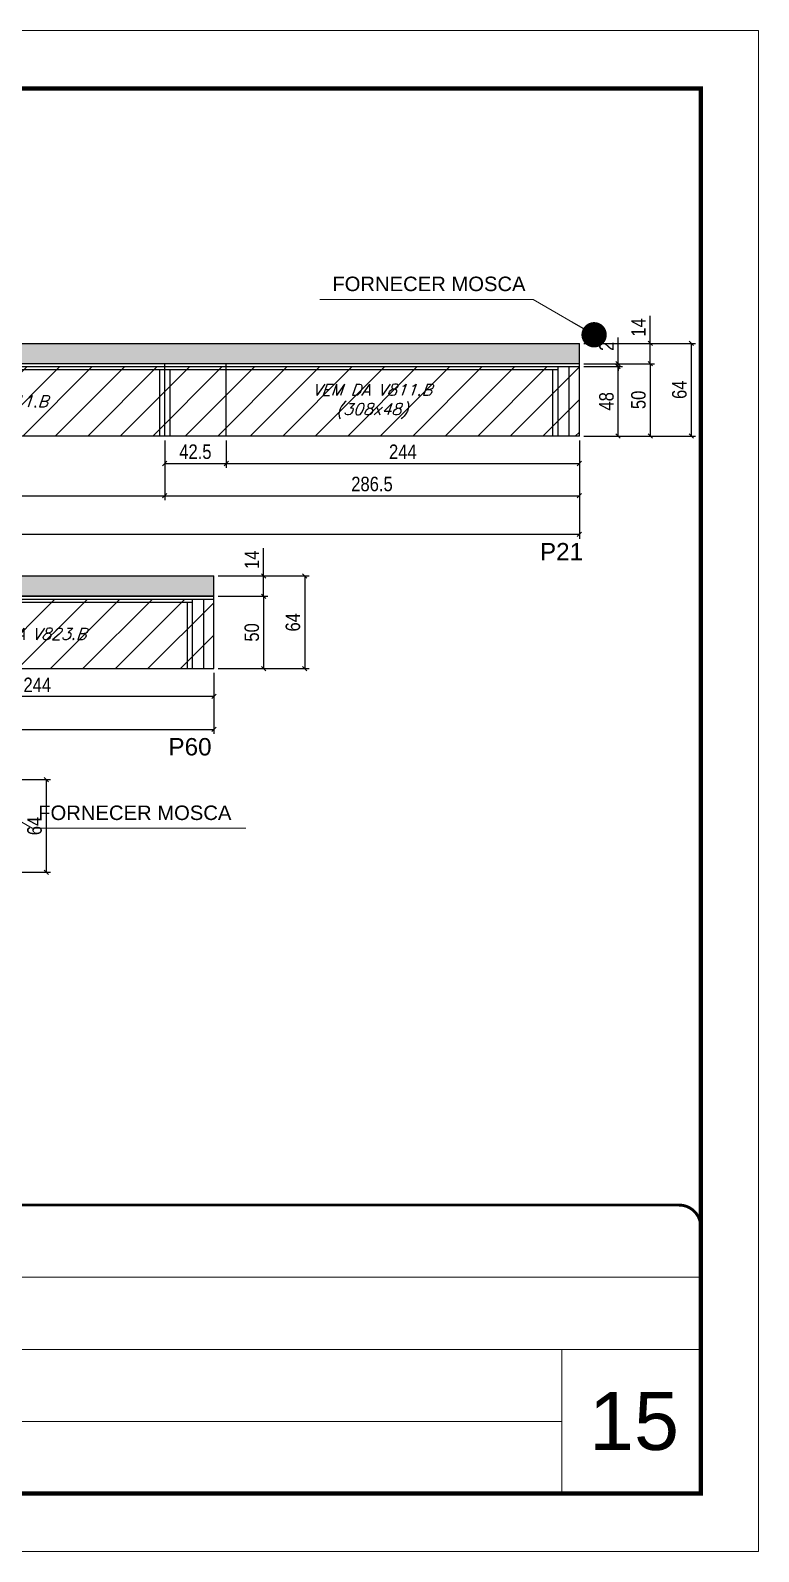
# Model space of a CAD drawing. Extents: x 3309 to 9563, y -2522 to 14608.
# Drawn here: x 7475 to 7978, y 10112 to 11162 of the extents above; entities that cross this region are included whole.
import ezdxf

# ---------------------------------------------------------------- set-up
doc = ezdxf.new("R2010")
doc.units = 0
doc.linetypes.add('CONTINUO', pattern=[0])
doc.linetypes.add('DASHED', pattern=[0.75, 0.5, -0.25])
for name, color, linetype in [('5', 5, 'Continuous'), ('COTA', 241, 'Continuous'), ('Painéis', 200, 'Continuous'), ('SARR_2.2x7', 40, 'Continuous'), ('SARR_3.5x7', 81, 'Continuous'), ('texto', 7, 'Continuous')]:
    doc.layers.add(name, color=color, linetype=linetype)
for name, color, linetype, lineweight in [('CARIMBO', 255, 'Continuous', 9), ('Folhas', 255, 'Continuous', 9), ('Hachura', 251, 'Continuous', 9), ('SARRAFO DE PRESSAO', 251, 'DASHED', 9)]:
    doc.layers.add(name, color=color, linetype=linetype, lineweight=lineweight)
doc.styles.add('ARIAL', font='arial.ttf')
doc.styles.add('COTA TECNICA', font='techl___.ttf', dxfattribs={"height": 10})
doc.styles.add('Romans', font='romans.shx')
doc.styles.get("Standard").update_dxf_attribs({"font": 'arial.ttf'})
doc.dimstyles.new('3x', dxfattribs={"dimtxt": 10, "dimasz": 5, "dimexe": 7, "dimexo": 5, "dimgap": 4, "dimtad": 1, "dimdec": 4, "dimlfac": 0.333333, "dimdsep": 46, "dimtxsty": 'Standard', "dimblk": 'DOT', "dimcen": 0.09, "dimclrd": 1, "dimclre": 1, "dimclrt": 2, "dimadec": 0, "dimazin": 2, "dimtfac": 1, "dimtdec": 4, "dimtmove": 0, "dimatfit": 3, "dimldrblk": 'DOT', "dimfxl": 1, "dimtolj": 1, "dimtzin": 0, "dimlwd": 9, "dimlwe": 9, "dimarcsym": 0})
doc.dimstyles.new('PAINEL', dxfattribs={"dimtxt": 10, "dimasz": 3, "dimexe": 3, "dimexo": 3, "dimgap": 3, "dimtad": 1, "dimdec": 1, "dimzin": 12, "dimdsep": 46, "dimtxsty": 'COTA TECNICA', "dimblk1": 'OBLIQUE', "dimblk2": 'OBLIQUE', "dimsah": 1, "dimcen": 0.9, "dimclrd": 4, "dimclre": 4, "dimclrt": 240, "dimadec": 1, "dimazin": 3, "dimtfac": 1, "dimtdec": 1, "dimtmove": 0, "dimatfit": 3, "dimfxl": 1, "dimtolj": 1, "dimtzin": 12, "dimarcsym": 0})

# ---------------------------------------------------------------- blocks, each defined once
blk = doc.blocks.new('9999999999')
at = {"color": 30, "linetype": 'CONTINUO'}
for p, q in [((98564.6, 34379.6), (99584, 34379.6)), ((98564.6, 34329.8), (99488, 34329.8)), ((99584, 34329.8), (99488, 34329.8)), ((99488, 34329.8), (99488, 34230.2)), ((98564.6, 34280), (99488, 34280))]:
    blk.add_line(p, q, dxfattribs=at)
at = {"color": 30, "linetype": 'CONTINUO', "const_width": 2}
blk.add_lwpolyline([(99584, 34230.2), (99584, 34414.4, 0.414214), (99569, 34429.4), (98229, 34429.4, 0.414214), (98214, 34414.4), (98214, 34245.2, 0.414214), (98229, 34230.2), (99584, 34230.2)], format="xyb", dxfattribs=at)
at = {"layer": 'Folhas'}
blk.add_lwpolyline([(98139, 34190.2), (99624, 34190.2), (99624, 35240.2), (98139, 35240.2)], close=True, dxfattribs=at)
at = {"layer": 'Folhas', "color": 30, "const_width": 3}
blk.add_lwpolyline([(98214, 34230.2), (99584, 34230.2), (99584, 35200.2), (98214, 35200.2)], close=True, dxfattribs=at)
blk = doc.blocks.new('_Oblique')
at = {"color": 0, "linetype": 'ByBlock', "lineweight": -2}
blk.add_line((-0.5, -0.5), (0.5, 0.5), dxfattribs=at)
blk = doc.blocks.new('*D1652')
at = {"layer": 'COTA', "color": 4, "linetype": 'ByBlock', "lineweight": -2, "transparency": 16777216}
for p, q in [((6591.6, 10879.1), (6591.6, 10811.3)), ((7854.1, 10879.1), (7854.1, 10811.3)), ((7854.1, 10814.3), (6591.6, 10814.3))]:
    blk.add_line(p, q, dxfattribs=at)
at = {"layer": 'Defpoints', "color": 0, "linetype": 'ByBlock', "transparency": 16777216}
for p in [(6591.6, 10882.1), (7854.1, 10882.1), (6591.6, 10814.3)]:
    blk.add_point(p, dxfattribs=at)
at = {"layer": 'COTA', "color": 4, "linetype": 'ByBlock', "lineweight": -2, "transparency": 16777216, "xscale": 3, "yscale": 3, "zscale": 3, "rotation": 180}
blk.add_blockref('_Oblique', (6591.6, 10814.3), dxfattribs=at)
at = {"layer": 'COTA', "color": 4, "linetype": 'ByBlock', "lineweight": -2, "transparency": 16777216, "xscale": 3, "yscale": 3, "zscale": 3}
blk.add_blockref('_Oblique', (7854.1, 10814.3), dxfattribs=at)
at = {"layer": 'COTA', "color": 240, "linetype": 'ByBlock', "transparency": 16777216, "insert": (7222.8, 10822.5), "char_height": 10, "attachment_point": 5, "style": 'COTA TECNICA'}
blk.add_mtext('\\A1;1262.5', dxfattribs=at)
blk = doc.blocks.new('*D1656')
at = {"layer": 'COTA', "color": 4, "lineweight": -2, "transparency": 16777216}
for p, q in [((7323.6, 10879.1), (7323.6, 10837.9)), ((7567.6, 10879.1), (7567.6, 10837.9)), ((7323.6, 10840.9), (7567.6, 10840.9))]:
    blk.add_line(p, q, dxfattribs=at)
at = {"layer": 'Defpoints', "color": 0, "transparency": 16777216}
for p in [(7323.6, 10882.1), (7567.6, 10882.1), (7567.6, 10840.9)]:
    blk.add_point(p, dxfattribs=at)
at = {"layer": 'COTA', "color": 4, "lineweight": -2, "transparency": 16777216, "xscale": 3, "yscale": 3, "zscale": 3, "rotation": 180}
blk.add_blockref('_Oblique', (7323.6, 10840.9), dxfattribs=at)
at = {"layer": 'COTA', "color": 4, "lineweight": -2, "transparency": 16777216, "xscale": 3, "yscale": 3, "zscale": 3}
blk.add_blockref('_Oblique', (7567.6, 10840.9), dxfattribs=at)
at = {"layer": 'COTA', "color": 240, "transparency": 16777216, "insert": (7445.6, 10848.9), "char_height": 10, "attachment_point": 5, "style": 'COTA TECNICA'}
blk.add_mtext('\\A1;244', dxfattribs=at)
blk = doc.blocks.new('*D1657')
at = {"layer": 'COTA', "color": 4, "lineweight": -2, "transparency": 16777216}
for p, q in [((7567.6, 10879.1), (7567.6, 10837.9)), ((7854.1, 10879.1), (7854.1, 10837.9)), ((7567.6, 10840.9), (7854.1, 10840.9))]:
    blk.add_line(p, q, dxfattribs=at)
at = {"layer": 'Defpoints', "color": 0, "transparency": 16777216}
for p in [(7567.6, 10882.1), (7854.1, 10882.1), (7854.1, 10840.9)]:
    blk.add_point(p, dxfattribs=at)
at = {"layer": 'COTA', "color": 4, "lineweight": -2, "transparency": 16777216, "xscale": 3, "yscale": 3, "zscale": 3, "rotation": 180}
blk.add_blockref('_Oblique', (7567.6, 10840.9), dxfattribs=at)
at = {"layer": 'COTA', "color": 4, "lineweight": -2, "transparency": 16777216, "xscale": 3, "yscale": 3, "zscale": 3}
blk.add_blockref('_Oblique', (7854.1, 10840.9), dxfattribs=at)
at = {"layer": 'COTA', "color": 240, "transparency": 16777216, "insert": (7710.8, 10849), "char_height": 10, "attachment_point": 5, "style": 'COTA TECNICA'}
blk.add_mtext('\\A1;286.5', dxfattribs=at)
blk = doc.blocks.new('*D1658')
at = {"layer": 'COTA', "color": 4, "lineweight": -2, "transparency": 16777216}
for p, q in [((7567.6, 10879.1), (7567.6, 10860.2)), ((7610.1, 10879.1), (7610.1, 10860.2)), ((7567.6, 10863.2), (7610.1, 10863.2))]:
    blk.add_line(p, q, dxfattribs=at)
at = {"layer": 'Defpoints', "color": 0, "transparency": 16777216}
for p in [(7567.6, 10882.1), (7610.1, 10882.1), (7610.1, 10863.2)]:
    blk.add_point(p, dxfattribs=at)
at = {"layer": 'COTA', "color": 4, "lineweight": -2, "transparency": 16777216, "xscale": 3, "yscale": 3, "zscale": 3, "rotation": 180}
blk.add_blockref('_Oblique', (7567.6, 10863.2), dxfattribs=at)
at = {"layer": 'COTA', "color": 4, "lineweight": -2, "transparency": 16777216, "xscale": 3, "yscale": 3, "zscale": 3}
blk.add_blockref('_Oblique', (7610.1, 10863.2), dxfattribs=at)
at = {"layer": 'COTA', "color": 240, "transparency": 16777216, "insert": (7588.8, 10871.3), "char_height": 10, "attachment_point": 5, "style": 'COTA TECNICA'}
blk.add_mtext('\\A1;42.5', dxfattribs=at)
blk = doc.blocks.new('*D1659')
at = {"layer": 'COTA', "color": 4, "lineweight": -2, "transparency": 16777216}
for p, q in [((7610.1, 10879.1), (7610.1, 10860.2)), ((7854.1, 10879.1), (7854.1, 10860.2)), ((7610.1, 10863.2), (7854.1, 10863.2))]:
    blk.add_line(p, q, dxfattribs=at)
at = {"layer": 'Defpoints', "color": 0, "transparency": 16777216}
for p in [(7610.1, 10882.1), (7854.1, 10882.1), (7854.1, 10863.2)]:
    blk.add_point(p, dxfattribs=at)
at = {"layer": 'COTA', "color": 4, "lineweight": -2, "transparency": 16777216, "xscale": 3, "yscale": 3, "zscale": 3, "rotation": 180}
blk.add_blockref('_Oblique', (7610.1, 10863.2), dxfattribs=at)
at = {"layer": 'COTA', "color": 4, "lineweight": -2, "transparency": 16777216, "xscale": 3, "yscale": 3, "zscale": 3}
blk.add_blockref('_Oblique', (7854.1, 10863.2), dxfattribs=at)
at = {"layer": 'COTA', "color": 240, "transparency": 16777216, "insert": (7732.1, 10871.3), "char_height": 10, "attachment_point": 5, "style": 'COTA TECNICA'}
blk.add_mtext('\\A1;244', dxfattribs=at)
blk = doc.blocks.new('*D1667')
at = {"layer": 'COTA', "color": 4, "linetype": 'ByBlock', "lineweight": -2, "transparency": 16777216}
for p, q in [((7282.6, 10718.6), (7282.6, 10676.7)), ((7601.6, 10718.6), (7601.6, 10676.7)), ((7282.6, 10679.7), (7601.6, 10679.7))]:
    blk.add_line(p, q, dxfattribs=at)
at = {"layer": 'Defpoints', "color": 0, "linetype": 'ByBlock', "transparency": 16777216}
for p in [(7282.6, 10721.6), (7601.6, 10721.6), (7601.6, 10679.7)]:
    blk.add_point(p, dxfattribs=at)
at = {"layer": 'COTA', "color": 4, "linetype": 'ByBlock', "lineweight": -2, "transparency": 16777216, "xscale": 3, "yscale": 3, "zscale": 3, "rotation": 180}
blk.add_blockref('_Oblique', (7282.6, 10679.7), dxfattribs=at)
at = {"layer": 'COTA', "color": 4, "linetype": 'ByBlock', "lineweight": -2, "transparency": 16777216, "xscale": 3, "yscale": 3, "zscale": 3}
blk.add_blockref('_Oblique', (7601.6, 10679.7), dxfattribs=at)
at = {"layer": 'COTA', "color": 240, "linetype": 'ByBlock', "transparency": 16777216, "insert": (7442.1, 10687.9), "char_height": 10, "attachment_point": 5, "style": 'COTA TECNICA'}
blk.add_mtext('\\A1;319', dxfattribs=at)
blk = doc.blocks.new('*D1668')
at = {"layer": 'COTA', "color": 4, "lineweight": -2, "transparency": 16777216}
for p, q in [((7357.6, 10718.6), (7357.6, 10699.4)), ((7601.6, 10718.6), (7601.6, 10699.4)), ((7601.6, 10702.4), (7357.6, 10702.4))]:
    blk.add_line(p, q, dxfattribs=at)
at = {"layer": 'Defpoints', "color": 0, "transparency": 16777216}
for p in [(7357.6, 10721.6), (7601.6, 10721.6), (7357.6, 10702.4)]:
    blk.add_point(p, dxfattribs=at)
at = {"layer": 'COTA', "color": 4, "lineweight": -2, "transparency": 16777216, "xscale": 3, "yscale": 3, "zscale": 3, "rotation": 180}
blk.add_blockref('_Oblique', (7357.6, 10702.4), dxfattribs=at)
at = {"layer": 'COTA', "color": 4, "lineweight": -2, "transparency": 16777216, "xscale": 3, "yscale": 3, "zscale": 3}
blk.add_blockref('_Oblique', (7601.6, 10702.4), dxfattribs=at)
at = {"layer": 'COTA', "color": 240, "transparency": 16777216, "insert": (7479.6, 10710.4), "char_height": 10, "attachment_point": 5, "style": 'COTA TECNICA'}
blk.add_mtext('\\A1;244', dxfattribs=at)
blk = doc.blocks.new('*D1666')
at = {"layer": 'COTA', "color": 4, "lineweight": -2, "transparency": 16777216}
for p, q in [((7604.6, 10785.6), (7667.3, 10785.6)), ((7664.3, 10785.6), (7664.3, 10721.6)), ((7604.6, 10721.6), (7667.3, 10721.6))]:
    blk.add_line(p, q, dxfattribs=at)
at = {"layer": 'Defpoints', "color": 0, "transparency": 16777216}
for p in [(7601.6, 10785.6, 0), (7601.6, 10721.6, 0), (7664.3, 10721.6)]:
    blk.add_point(p, dxfattribs=at)
at = {"layer": 'COTA', "color": 4, "lineweight": -2, "transparency": 16777216, "xscale": 3, "yscale": 3, "zscale": 3}
for p, rotation in [((7664.3, 10785.6), 90), ((7664.3, 10721.6), 270)]:
    blk.add_blockref('_Oblique', p, dxfattribs=dict(at, rotation=rotation))
at = {"layer": 'COTA', "color": 240, "transparency": 16777216, "insert": (7656.2, 10753.6), "char_height": 10, "attachment_point": 5, "rotation": 90, "style": 'COTA TECNICA'}
blk.add_mtext('\\A1;64', dxfattribs=at)
blk = doc.blocks.new('*D1670')
at = {"layer": 'COTA', "color": 4, "lineweight": -2, "transparency": 16777216}
for p, q in [((7604.6, 10771.6), (7638.9, 10771.6)), ((7635.9, 10771.6), (7635.9, 10721.6)), ((7604.6, 10721.6), (7638.9, 10721.6))]:
    blk.add_line(p, q, dxfattribs=at)
at = {"layer": 'Defpoints', "color": 0, "transparency": 16777216}
for p in [(7601.6, 10771.6, 0), (7601.6, 10721.6, 0), (7635.9, 10721.6)]:
    blk.add_point(p, dxfattribs=at)
at = {"layer": 'COTA', "color": 4, "lineweight": -2, "transparency": 16777216, "xscale": 3, "yscale": 3, "zscale": 3}
for p, rotation in [((7635.9, 10771.6), 90), ((7635.9, 10721.6), 270)]:
    blk.add_blockref('_Oblique', p, dxfattribs=dict(at, rotation=rotation))
at = {"layer": 'COTA', "color": 240, "transparency": 16777216, "insert": (7627.8, 10746.6), "char_height": 10, "attachment_point": 5, "rotation": 90, "style": 'COTA TECNICA'}
blk.add_mtext('\\A1;50', dxfattribs=at)
blk = doc.blocks.new('*D1671')
at = {"layer": 'COTA', "color": 4, "lineweight": -2, "transparency": 16777216}
for p, q in [((7635.9, 10785.6), (7635.9, 10804.7)), ((7604.6, 10785.6), (7638.9, 10785.6)), ((7635.9, 10771.6), (7635.9, 10785.6)), ((7604.6, 10771.6), (7638.9, 10771.6))]:
    blk.add_line(p, q, dxfattribs=at)
at = {"layer": 'Defpoints', "color": 0, "transparency": 16777216}
for p in [(7601.6, 10785.6, 0), (7635.9, 10785.6), (7601.6, 10771.6, 0)]:
    blk.add_point(p, dxfattribs=at)
at = {"layer": 'COTA', "color": 4, "lineweight": -2, "transparency": 16777216, "xscale": 3, "yscale": 3, "zscale": 3}
for p, rotation in [((7635.9, 10785.6), 90), ((7635.9, 10771.6), 270)]:
    blk.add_blockref('_Oblique', p, dxfattribs=dict(at, rotation=rotation))
at = {"layer": 'COTA', "color": 240, "transparency": 16777216, "insert": (7627.8, 10796.7), "char_height": 10, "attachment_point": 5, "rotation": 90, "style": 'COTA TECNICA'}
blk.add_mtext('\\A1;14', dxfattribs=at)
blk = doc.blocks.new('*D2568')
at = {"layer": 'COTA', "color": 4, "lineweight": -2, "transparency": 16777216}
for p, q in [((7857.1, 10946.1), (7934.3, 10946.1)), ((7931.3, 10946.1), (7931.3, 10882.1)), ((7857.1, 10882.1), (7934.3, 10882.1))]:
    blk.add_line(p, q, dxfattribs=at)
at = {"layer": 'Defpoints', "color": 0, "transparency": 16777216}
for p in [(7854.1, 10946.1, 0), (7854.1, 10882.1, 0), (7931.3, 10882.1)]:
    blk.add_point(p, dxfattribs=at)
at = {"layer": 'COTA', "color": 4, "lineweight": -2, "transparency": 16777216, "xscale": 3, "yscale": 3, "zscale": 3}
for p, rotation in [((7931.3, 10946.1), 90), ((7931.3, 10882.1), 270)]:
    blk.add_blockref('_Oblique', p, dxfattribs=dict(at, rotation=rotation))
at = {"layer": 'COTA', "color": 240, "transparency": 16777216, "insert": (7923.2, 10914.1), "char_height": 10, "attachment_point": 5, "rotation": 90, "style": 'COTA TECNICA'}
blk.add_mtext('\\A1;64', dxfattribs=at)
blk = doc.blocks.new('*D2569')
at = {"layer": 'COTA', "color": 4, "lineweight": -2, "transparency": 16777216}
for p, q in [((7857.1, 10932.1), (7906, 10932.1)), ((7903, 10932.1), (7903, 10882.1)), ((7857.1, 10882.1), (7906, 10882.1))]:
    blk.add_line(p, q, dxfattribs=at)
at = {"layer": 'Defpoints', "color": 0, "transparency": 16777216}
for p in [(7854.1, 10932.1, 0), (7854.1, 10882.1, 0), (7903, 10882.1)]:
    blk.add_point(p, dxfattribs=at)
at = {"layer": 'COTA', "color": 4, "lineweight": -2, "transparency": 16777216, "xscale": 3, "yscale": 3, "zscale": 3}
for p, rotation in [((7903, 10932.1), 90), ((7903, 10882.1), 270)]:
    blk.add_blockref('_Oblique', p, dxfattribs=dict(at, rotation=rotation))
at = {"layer": 'COTA', "color": 240, "transparency": 16777216, "insert": (7894.9, 10907.1), "char_height": 10, "attachment_point": 5, "rotation": 90, "style": 'COTA TECNICA'}
blk.add_mtext('\\A1;50', dxfattribs=at)
blk = doc.blocks.new('*D2570')
at = {"layer": 'COTA', "color": 4, "lineweight": -2, "transparency": 16777216}
for p, q in [((7903, 10946.1), (7903, 10965.2)), ((7857.1, 10946.1), (7906, 10946.1)), ((7903, 10932.1), (7903, 10946.1)), ((7857.1, 10932.1), (7906, 10932.1))]:
    blk.add_line(p, q, dxfattribs=at)
at = {"layer": 'Defpoints', "color": 0, "transparency": 16777216}
for p in [(7854.1, 10946.1, 0), (7903, 10946.1), (7854.1, 10932.1, 0)]:
    blk.add_point(p, dxfattribs=at)
at = {"layer": 'COTA', "color": 4, "lineweight": -2, "transparency": 16777216, "xscale": 3, "yscale": 3, "zscale": 3}
for p, rotation in [((7903, 10946.1), 90), ((7903, 10932.1), 270)]:
    blk.add_blockref('_Oblique', p, dxfattribs=dict(at, rotation=rotation))
at = {"layer": 'COTA', "color": 240, "transparency": 16777216, "insert": (7894.9, 10957.1), "char_height": 10, "attachment_point": 5, "rotation": 90, "style": 'COTA TECNICA'}
blk.add_mtext('\\A1;14', dxfattribs=at)
blk = doc.blocks.new('*D2571')
at = {"layer": 'COTA', "color": 4, "lineweight": -2, "transparency": 16777216}
for p, q in [((7857.1, 10930.1), (7883.8, 10930.1)), ((7880.8, 10882.1), (7880.8, 10930.1)), ((7857.1, 10882.1), (7883.8, 10882.1))]:
    blk.add_line(p, q, dxfattribs=at)
at = {"layer": 'Defpoints', "color": 0, "transparency": 16777216}
for p in [(7854.1, 10930.1, 0), (7880.8, 10930.1), (7854.1, 10882.1, 0)]:
    blk.add_point(p, dxfattribs=at)
at = {"layer": 'COTA', "color": 4, "lineweight": -2, "transparency": 16777216, "xscale": 3, "yscale": 3, "zscale": 3}
for p, rotation in [((7880.8, 10930.1), 90), ((7880.8, 10882.1), 270)]:
    blk.add_blockref('_Oblique', p, dxfattribs=dict(at, rotation=rotation))
at = {"layer": 'COTA', "color": 240, "transparency": 16777216, "insert": (7872.8, 10906.1), "char_height": 10, "attachment_point": 5, "rotation": 90, "style": 'COTA TECNICA'}
blk.add_mtext('\\A1;48', dxfattribs=at)
blk = doc.blocks.new('*D2572')
at = {"layer": 'COTA', "color": 4, "lineweight": -2, "transparency": 16777216}
for p, q in [((7880.8, 10932.1), (7880.8, 10950.2)), ((7857.1, 10932.1), (7883.8, 10932.1)), ((7880.8, 10930.1), (7880.8, 10932.1)), ((7857.1, 10930.1), (7883.8, 10930.1)), ((7880.8, 10930.1), (7880.8, 10927.1))]:
    blk.add_line(p, q, dxfattribs=at)
at = {"layer": 'Defpoints', "color": 0, "transparency": 16777216}
for p in [(7854.1, 10932.1, 0), (7880.8, 10932.1), (7854.1, 10930.1, 0)]:
    blk.add_point(p, dxfattribs=at)
at = {"layer": 'COTA', "color": 4, "lineweight": -2, "transparency": 16777216, "xscale": 3, "yscale": 3, "zscale": 3}
for p, rotation in [((7880.8, 10932.1), 270), ((7880.8, 10930.1), 90)]:
    blk.add_blockref('_Oblique', p, dxfattribs=dict(at, rotation=rotation))
at = {"layer": 'COTA', "color": 240, "transparency": 16777216, "insert": (7872.8, 10944.1), "char_height": 10, "attachment_point": 5, "rotation": 90, "style": 'COTA TECNICA'}
blk.add_mtext('\\A1;2', dxfattribs=at)
blk = doc.blocks.new('_Dot')
at = {"color": 0, "linetype": 'ByBlock', "lineweight": -2}
blk.add_line((-0.5, 0), (-1, 0), dxfattribs=at)
at = {"color": 0, "linetype": 'ByBlock', "const_width": 0.5}
blk.add_lwpolyline([(-0.25, 0, 1), (0.25, 0, 1)], format="xyb", close=True, dxfattribs=at)
blk = doc.blocks.new('*D2590')
at = {"layer": 'COTA', "color": 4, "lineweight": -2, "transparency": 16777216}
for p, q in [((7411.6, 10645), (7488.8, 10645)), ((7485.8, 10645), (7485.8, 10581)), ((7411.6, 10581), (7488.8, 10581))]:
    blk.add_line(p, q, dxfattribs=at)
at = {"layer": 'Defpoints', "color": 0, "transparency": 16777216}
for p in [(7408.6, 10645, 0), (7408.6, 10581, 0), (7485.8, 10581)]:
    blk.add_point(p, dxfattribs=at)
at = {"layer": 'COTA', "color": 4, "lineweight": -2, "transparency": 16777216, "xscale": 3, "yscale": 3, "zscale": 3}
for p, rotation in [((7485.8, 10645), 90), ((7485.8, 10581), 270)]:
    blk.add_blockref('_Oblique', p, dxfattribs=dict(at, rotation=rotation))
at = {"layer": 'COTA', "color": 240, "transparency": 16777216, "insert": (7477.7, 10613), "char_height": 10, "attachment_point": 5, "rotation": 90, "style": 'COTA TECNICA'}
blk.add_mtext('\\A1;64', dxfattribs=at)

msp = doc.modelspace()

# ---------------------------------------------------------------- hatches: boundary and pattern name
at = {"layer": 'COTA'}
h = msp.add_hatch(dxfattribs=at)
h.set_pattern_fill('AR-CONC', color=256, scale=0.03)
h.set_pattern_definition([(50, (-335.143, -2331.9508), (5.4655401, -0.4781726), [0.5715, -6.2865]), (355, (-335.143, -2331.951), (-1.0573026, 5.7317054), [0.4572, -5.0292175]), (100.451445, (-334.6875, -2331.9906), (4.4082374, 5.2535326), [0.4857003, -5.3427073]), (46.1842, (-335.143, -2330.427), (8.1323712, -1.2612698), [0.85725, -9.42975]), (96.63556, (-334.465, -2330.532), (7.122124, 7.4227837), [0.7285507, -8.0140682]), (351.18415, (-335.143, -2330.427), (7.122124, 7.4227837), [0.685799, -7.543792]), (21, (-334.381, -2330.8078), (4.5484317, -3.067956), [0.5715, -6.2865]), (326, (-334.381, -2330.808), (1.8540609, 5.525639), [0.4572, -5.0292]), (71.451445, (-334.002, -2331.0634), (6.4024926, 2.457683), [0.4857003, -5.3426981]), (37.5, (-335.143, -2331.9508), (0.0926581, 2.53665117), [0, -4.96824, 0, -5.1054, 0, -5.04825]), (7.5, (-335.143, -2331.9508), (2.00458988, 3.00541724), [0, -2.91084, 0, -4.85394, 0, -1.92405]), (327.5, (-336.8423, -2331.9508), (4.06771786, -0.17186232), [0, -1.905, 0, -5.9436, 0, -7.8867]), (317.5, (-337.6043, -2331.9508), (4.44387544, 0.7627947), [0, -2.4765, 0, -3.94716, 0, -5.6007])])
h.paths.add_polyline_path([(6591.6, 10946.06), (6591.6, 10932.06), (7854.1, 10932.06), (7854.1, 10946.06)])
h = msp.add_hatch(dxfattribs=at)
h.set_pattern_fill('AR-CONC', color=256, scale=0.03)
h.set_pattern_definition([(50, (0, 39.767), (5.46554, -0.4781726), [0.5715, -6.2865]), (355, (0, 39.767), (-1.0573026, 5.7317054), [0.4572, -5.0292175]), (100.451445, (0.4555, 39.7273), (4.4082374, 5.2535326), [0.4857003, -5.3427073]), (46.1842, (0, 41.291), (8.1323712, -1.26127), [0.85725, -9.42975]), (96.63556, (0.678, 41.186), (7.122124, 7.4227837), [0.7285507, -8.014068]), (351.18415, (0, 41.291), (7.122124, 7.422784), [0.685799, -7.543792]), (21, (0.762, 40.91), (4.5484317, -3.067956), [0.5715, -6.2865]), (326, (0.762, 40.91), (1.8540609, 5.525639), [0.4572, -5.0292]), (71.451445, (1.141, 40.6545), (6.4024926, 2.457683), [0.4857003, -5.3426981]), (37.5, (0, 39.7672), (0.0926581, 2.53665117), [0, -4.96824, 0, -5.1054, 0, -5.04825]), (7.5, (0, 39.7672), (2.0045899, 3.00541724), [0, -2.91084, 0, -4.85394, 0, -1.92405]), (327.5, (-1.6993, 39.7672), (4.06771786, -0.17186232), [0, -1.905, 0, -5.9436, 0, -7.8867]), (317.5, (-2.4613, 39.7672), (4.4438754, 0.7627947), [0, -2.4765, 0, -3.94716, 0, -5.6007])])
h.paths.add_polyline_path([(7252.6, 10763.59), (7252.6, 10721.59), (7282.6, 10721.59), (7282.6, 10771.59), (7601.56, 10771.59), (7601.56, 10785.59), (6591.6, 10785.59), (6591.6, 10763.59)])
at = {"layer": 'Hachura'}
h = msp.add_hatch(dxfattribs=at)
h.set_pattern_fill('ANSI31', color=256, scale=5)
h.paths.add_polyline_path([(6761.6, 11072.24), (6761.6, 11024.24), (7005.6, 11024.24), (7005.6, 11072.24)])
h.paths.add_polyline_path([(7005.6, 11072.24), (7005.6, 11024.24), (7249.6, 11024.24), (7249.6, 11072.24)])
h.paths.add_polyline_path([(6591.6, 10930.06), (6591.6, 10882.06), (6835.6, 10882.06), (6835.6, 10930.06)])
h.paths.add_polyline_path([(6835.6, 10930.06), (6835.6, 10882.06), (7079.6, 10882.06), (7079.6, 10930.06)])
h.paths.add_polyline_path([(7323.6, 10882.06), (7323.6, 10930.06), (7079.6, 10930.06), (7079.6, 10882.06)])
h.paths.add_polyline_path([(7567.6, 10882.06), (7567.6, 10930.06), (7323.6, 10930.06), (7323.6, 10882.06)])
h.paths.add_polyline_path([(7567.6, 10882.06), (7610.1, 10882.06), (7610.1, 10930.06), (7567.6, 10930.06)])
h.paths.add_polyline_path([(7854.1, 10882.06), (7854.1, 10930.06), (7610.1, 10930.06), (7610.1, 10882.06)])
h.paths.add_polyline_path([(6758.6, 10423.9), (7002.6, 10423.9), (7002.6, 10471.9), (6758.6, 10471.9)])
h.paths.add_polyline_path([(7246.6, 10423.9), (7246.6, 10471.9), (7002.6, 10471.9), (7002.6, 10423.9)])
h = msp.add_hatch(dxfattribs=at)
h.set_pattern_fill('ANSI31', color=256, scale=5)
h.paths.add_polyline_path([(6868.6, 10629), (6868.6, 10581), (7112.6, 10581), (7112.6, 10629)])
h.paths.add_polyline_path([(7164.6, 10629), (7112.6, 10629), (7112.6, 10581), (7164.6, 10581)])
h.paths.add_polyline_path([(7164.6, 10629), (7164.6, 10581), (7408.6, 10581), (7408.6, 10629)])
h.paths.add_polyline_path([(7282.6, 10769.59), (7282.6, 10721.59), (7357.56, 10721.59), (7357.56, 10769.59)])
h.paths.add_polyline_path([(7357.56, 10769.59), (7357.56, 10721.59), (7601.56, 10721.59), (7601.56, 10769.59)])
h.paths.add_polyline_path([(6758.6, 10423.9), (6758.6, 10471.9), (6591.6, 10471.9), (6591.6, 10423.9)])

# ---------------------------------------------------------------- linework, layer by layer
at = {"layer": 'COTA'}
for p, q in [((6591.6, 10946.06), (7854.1, 10946.06)), ((7854.1, 10932.06), (7854.1, 10946.06)), ((6591.6, 10785.59), (7601.56, 10785.59)), ((7601.56, 10771.59), (7601.56, 10785.59))]:
    msp.add_line(p, q, dxfattribs=at)
at = {"layer": 'Painéis', "linetype": 'ByBlock'}
for p, q in [((7854.1, 10932.06), (6591.6, 10932.06)), ((7567.6, 10882.06), (7567.6, 10932.06)), ((7610.1, 10882.06), (7610.1, 10932.06)), ((7854.1, 10882.06), (7854.1, 10932.06)), ((7854.1, 10882.06), (6591.6, 10882.06)), ((7282.6, 10771.59), (7601.56, 10771.59)), ((7601.56, 10721.59), (7601.56, 10771.59)), ((7282.6, 10721.59), (7601.56, 10721.59))]:
    msp.add_line(p, q, dxfattribs=at)
for points in [[(6591.6, 10930.06), (7854.1, 10930.06), (7854.1, 10932.06), (6591.6, 10932.06)], [(7282.6, 10769.59), (7601.56, 10769.59), (7601.56, 10771.59), (7282.6, 10771.59)]]:
    msp.add_lwpolyline(points, close=True, dxfattribs=at)
at = {"layer": 'SARR_2.2x7', "linetype": 'Continuous'}
for p, q in [((7839.1, 10927.86), (7079.6, 10927.86)), ((7847.1, 10882.06), (7847.1, 10930.06)), ((7357.56, 10767.39), (7586.56, 10767.39)), ((7594.56, 10721.59), (7594.56, 10769.59))]:
    msp.add_line(p, q, dxfattribs=at)
at = {"layer": 'SARR_3.5x7'}
for p, q in [((7564.1, 10927.86), (7564.1, 10882.06)), ((7571.1, 10927.86), (7571.1, 10882.06)), ((7835.6, 10927.86), (7835.6, 10882.06)), ((7839.1, 10930.06), (7839.1, 10882.06)), ((7583.06, 10767.39), (7583.06, 10721.59)), ((7586.56, 10769.59), (7586.56, 10721.59))]:
    msp.add_line(p, q, dxfattribs=at)

# ---------------------------------------------------------------- block references
at = {"layer": 'SARRAFO DE PRESSAO', "color": 6, "linetype": 'ByBlock'}
msp.add_blockref('9999999999', (-91646.11, -24078.07), dxfattribs=at)

# ---------------------------------------------------------------- texts
at = {"layer": '5', "linetype": 'Continuous'}
for s, p in [('P21', (7826.82, 10796.34)), ('P60', (7570.17, 10661.68))]:
    msp.add_text(s, height=12, rotation=359.99996, dxfattribs=at).set_placement(p)
at = {"layer": 'CARIMBO', "style": 'ARIAL'}
for s, height, p in [('FORNECER MOSCA', 10, (7683.39, 10982.19, 0)), ('FORNECER MOSCA', 10, (7480.2, 10617.11, 0)), ('15', 40, (7860.73, 10182.28))]:
    msp.add_text(s, height=height, dxfattribs=at).set_placement(p)
at = {"layer": 'texto', "color": 2, "char_height": 8, "attachment_point": 5, "style": 'Romans'}
for s, insert in [('{\\Q19;\\C256;VEM DA V811.B}', (7445.6, 10906.06, 0)), ('{\\Q19;\\C256;VEM DA V811.B\\P(308x48)}', (7710.85, 10906.06, 0)), ('{\\Q19;\\C256;VEM DA V823.B}', (7472.06, 10745.59))]:
    msp.add_mtext(s, dxfattribs=dict(at, insert=insert))

# ---------------------------------------------------------------- dimensions: what is measured, and where the dimension line sits
at = {"layer": 'COTA'}
for base, p1, p2, angle, picture, middle in [((7902.98, 10946.06, 0), (7854.1, 10932.06), (7854.1, 10946.06), 90, '*D2570', (7894.91, 10957.11, 0)), ((7880.85, 10932.06, 0), (7854.1, 10930.06), (7854.1, 10932.06), 90, '*D2572', (7872.85, 10944.11, 0)), ((7931.34, 10882.06, 0), (7854.1, 10946.06), (7854.1, 10882.06), 90, '*D2568', (7923.24, 10914.06, 0)), ((7902.98, 10882.06, 0), (7854.1, 10932.06), (7854.1, 10882.06), 90, '*D2569', (7894.87, 10907.06, 0)), ((7880.85, 10930.06, 0), (7854.1, 10882.06), (7854.1, 10930.06), 90, '*D2571', (7872.75, 10906.06, 0)), ((7635.92, 10785.59, 0), (7601.56, 10771.59), (7601.56, 10785.59), 90, '*D1671', (7627.84, 10796.65, 0)), ((7664.28, 10721.59, 0), (7601.56, 10785.59), (7601.56, 10721.59), 90, '*D1666', (7656.18, 10753.59, 0)), ((7635.92, 10721.59, 0), (7601.56, 10771.59), (7601.56, 10721.59), 90, '*D1670', (7627.81, 10746.59, 0)), ((7357.56, 10702.38), (7601.56, 10721.59), (7357.56, 10721.59), 180, '*D1668', (7479.56, 10710.45)), ((7485.84, 10581, 0), (7408.6, 10645), (7408.6, 10581), 90, '*D2590', (7477.74, 10613, 0))]:
    dim = msp.add_linear_dim(base=base, p1=p1, p2=p2, angle=angle, dimstyle='PAINEL', dxfattribs=at)
    dim.commit()
    dim.dimension.update_dxf_attribs({"geometry": picture, "text_midpoint": middle})
at = {"layer": 'COTA', "linetype": 'ByBlock'}
dim = msp.add_linear_dim(base=(6591.6, 10814.35), p1=(7854.1, 10882.06), p2=(6591.6, 10882.06), angle=180, dimstyle='PAINEL', dxfattribs=at)
dim.commit()
dim.dimension.update_dxf_attribs({"geometry": '*D1652', "text_midpoint": (7222.85, 10822.46)})
at = {"layer": 'COTA'}
for base, p1, p2, picture, middle in [((7567.6, 10840.87), (7323.6, 10882.06), (7567.6, 10882.06), '*D1656', (7445.6, 10848.94)), ((7854.1, 10840.87), (7567.6, 10882.06), (7854.1, 10882.06), '*D1657', (7710.85, 10849)), ((7854.1, 10863.22), (7610.1, 10882.06), (7854.1, 10882.06), '*D1659', (7732.1, 10871.3))]:
    dim = msp.add_linear_dim(base=base, p1=p1, p2=p2, dimstyle='PAINEL', override={"dimtmove": 1}, dxfattribs=at)
    dim.commit()
    dim.dimension.update_dxf_attribs({"geometry": picture, "text_midpoint": middle})
dim = msp.add_linear_dim(base=(7610.1, 10863.22), p1=(7567.6, 10882.06), p2=(7610.1, 10882.06), dimstyle='PAINEL', dxfattribs=at)
dim.commit()
dim.dimension.update_dxf_attribs({"geometry": '*D1658', "text_midpoint": (7588.85, 10871.33)})
at = {"layer": 'COTA', "linetype": 'ByBlock'}
dim = msp.add_linear_dim(base=(7601.56, 10679.69), p1=(7282.6, 10721.59), p2=(7601.56, 10721.59), dimstyle='PAINEL', dxfattribs=at)
dim.commit()
dim.dimension.update_dxf_attribs({"geometry": '*D1667', "text_midpoint": (7442.08, 10687.94)})

# ---------------------------------------------------------------- leaders
at = {"layer": 'Hachura'}
for points in [[(7864.24, 10952.04, 0), (7822.13, 10976.47, 0), (7674.68, 10976.47, 0)], [(7434.01, 10635.82, 0), (7476.13, 10611.39, 0), (7623.57, 10611.39, 0)]]:
    msp.add_leader(points, dimstyle='3x', override={"dimasz": 17.5, "dimgap": 4, "dimtad": 0}, dxfattribs=at)

doc.saveas('drawing.dxf')
